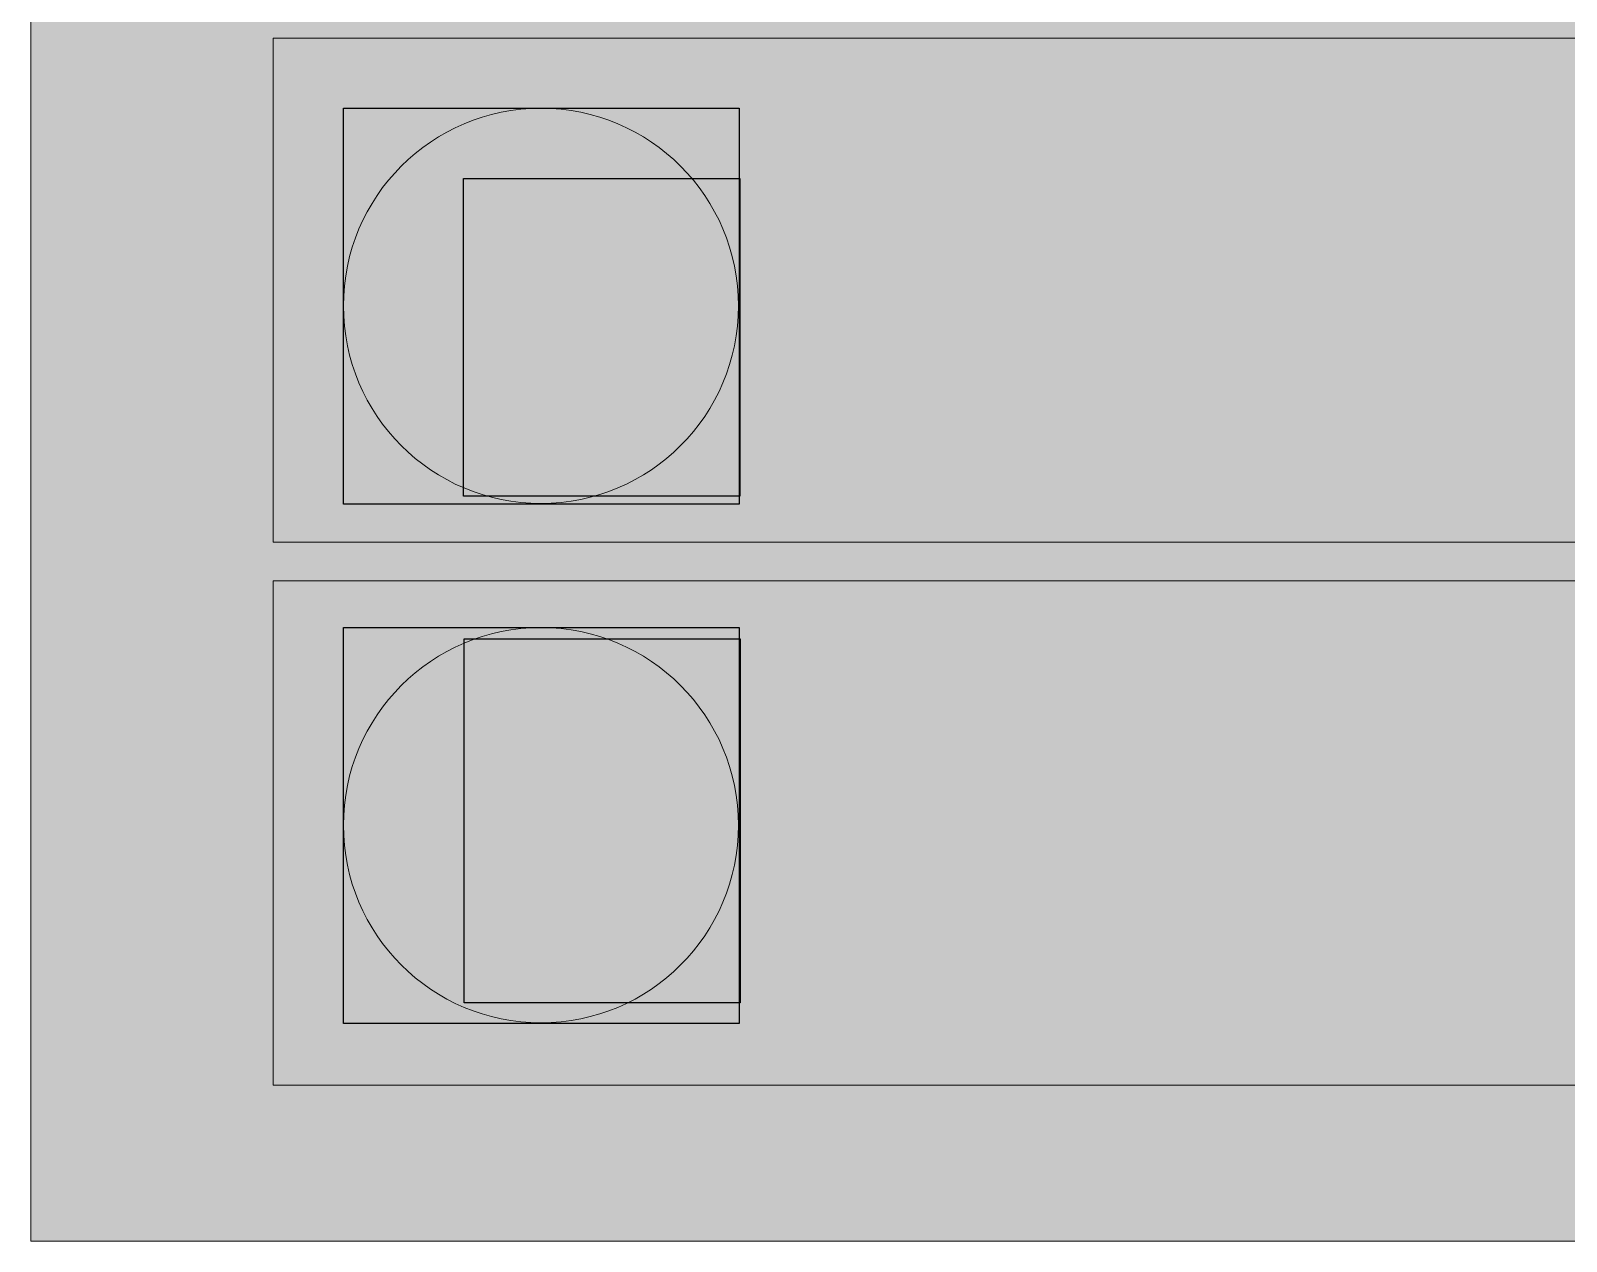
# Model space of a CAD drawing. Header units: inches. Extents: x -507 to 1392, y -754 to 68.
# Drawn here: x 1206.2 to 1286.2, y -374.8 to -311.7 of the extents above; entities that cross this region are included whole.
import ezdxf

# ---------------------------------------------------------------- set-up
doc = ezdxf.new("R2010")
doc.units = ezdxf.units.IN
doc.header["$MEASUREMENT"] = 0
doc.layers.add('back', color=7, linetype='Continuous')
picture_1 = doc.add_image_def('image31.png', size_in_pixel=(60, 69))
picture_2 = doc.add_image_def('image32.png', size_in_pixel=(86, 86))
picture_3 = doc.add_image_def('image33.png', size_in_pixel=(60, 79))
picture_4 = doc.add_image_def('image34.png', size_in_pixel=(86, 86))

# ---------------------------------------------------------------- blocks, each defined once
blk = doc.blocks.new('block 91')
at = {"layer": 'back', "true_color": 0x326699}
h = blk.add_hatch(color=165, dxfattribs=at)
h.dxf.hatch_style = 2
edge = h.paths.add_edge_path()
edge.add_spline(control_points=[(1243.08, -326.002), (1243.08, -320.313), (1238.468, -315.701), (1232.779, -315.701), (1227.09, -315.701), (1222.478, -320.313), (1222.478, -326.002), (1222.478, -331.691), (1227.09, -336.303), (1232.779, -336.303), (1238.468, -336.303), (1243.08, -331.691), (1243.08, -326.002)], knot_values=[0, 0, 0, 0, 1, 1, 1, 2, 2, 2, 3, 3, 3, 4, 4, 4, 4], degree=3, periodic=1)
at = {"layer": 'back', "lineweight": 0}
blk.add_open_spline([(1243.08, -326.002), (1243.08, -320.313), (1238.468, -315.701), (1232.779, -315.701), (1227.09, -315.701), (1222.478, -320.313), (1222.478, -326.002), (1222.478, -331.691), (1227.09, -336.303), (1232.779, -336.303), (1238.468, -336.303), (1243.08, -331.691), (1243.08, -326.002)], degree=3, knots=[0, 0, 0, 0, 1, 1, 1, 2, 2, 2, 3, 3, 3, 4, 4, 4, 4], dxfattribs=at)
blk = doc.blocks.new('block 90')
at = {"layer": 'back'}
blk.add_blockref('block 91', (0, 0), dxfattribs=at)
blk = doc.blocks.new('block 92')
at = {"layer": 'back'}
image = blk.add_image(picture_2, insert=(1222.478, -336.341), size_in_units=(20.64, 20.64), dxfattribs=at)
blk = doc.blocks.new('block 89')
at = {"layer": 'back'}
for name in ['block 90', 'block 92']:
    blk.add_blockref(name, (0, 0), dxfattribs=at)
image = blk.add_image(picture_1, insert=(1228.742, -335.923), size_in_units=(14.4, 16.56), dxfattribs=at)
blk = doc.blocks.new('block 95')
at = {"layer": 'back'}
image = blk.add_image(picture_4, insert=(1222.478, -363.414), size_in_units=(20.64, 20.64), dxfattribs=at)
blk = doc.blocks.new('block 94')
at = {"layer": 'back'}
blk.add_blockref('block 95', (0, 0), dxfattribs=at)
blk = doc.blocks.new('block 93')
at = {"layer": 'back', "true_color": 0x326699}
h = blk.add_hatch(color=165, dxfattribs=at)
h.dxf.hatch_style = 2
edge = h.paths.add_edge_path()
edge.add_spline(control_points=[(1243.08, -353.075), (1243.08, -347.386), (1238.469, -342.774), (1232.779, -342.774), (1227.09, -342.774), (1222.478, -347.386), (1222.478, -353.075), (1222.478, -358.764), (1227.09, -363.376), (1232.779, -363.376), (1238.469, -363.376), (1243.08, -358.764), (1243.08, -353.075)], knot_values=[0, 0, 0, 0, 1, 1, 1, 2, 2, 2, 3, 3, 3, 4, 4, 4, 4], degree=3, periodic=1)
at = {"layer": 'back', "lineweight": 0}
blk.add_open_spline([(1243.08, -353.075), (1243.08, -347.386), (1238.469, -342.774), (1232.779, -342.774), (1227.09, -342.774), (1222.478, -347.386), (1222.478, -353.075), (1222.478, -358.764), (1227.09, -363.376), (1232.779, -363.376), (1238.469, -363.376), (1243.08, -358.764), (1243.08, -353.075)], degree=3, knots=[0, 0, 0, 0, 1, 1, 1, 2, 2, 2, 3, 3, 3, 4, 4, 4, 4], dxfattribs=at)
at = {"layer": 'back'}
blk.add_blockref('block 94', (0, 0), dxfattribs=at)
image = blk.add_image(picture_3, insert=(1228.769, -362.323), size_in_units=(14.4, 18.96), dxfattribs=at)
blk = doc.blocks.new('block 84')
at = {"layer": 'back', "true_color": 0x678aa5}
h = blk.add_hatch(color=145, dxfattribs=at)
h.dxf.hatch_style = 2
h.paths.add_polyline_path([(1385.339, -374.761), (1206.172, -374.761), (1206.172, -265.261), (1385.339, -265.261)])
at = {"layer": 'back', "true_color": 0xb7cddc}
h = blk.add_hatch(color=9, dxfattribs=at)
h.dxf.hatch_style = 2
h.paths.add_polyline_path([(1369.339, -338.327), (1218.811, -338.327), (1218.811, -312.039), (1369.339, -312.039)])
h = blk.add_hatch(color=9, dxfattribs=at)
h.dxf.hatch_style = 2
h.paths.add_polyline_path([(1369.339, -366.624), (1218.811, -366.624), (1218.811, -340.337), (1369.339, -340.337)])
at = {"layer": 'back', "lineweight": 0}
for points in [[(1385.339, -374.761), (1206.172, -374.761), (1206.172, -265.261), (1385.339, -265.261), (1385.339, -374.761)], [(1369.339, -338.327), (1218.811, -338.327), (1218.811, -312.039), (1369.339, -312.039), (1369.339, -338.327)], [(1369.339, -366.624), (1218.811, -366.624), (1218.811, -340.337), (1369.339, -340.337), (1369.339, -366.624)]]:
    blk.add_lwpolyline(points, dxfattribs=at)
at = {"layer": 'back'}
for name in ['block 89', 'block 93']:
    blk.add_blockref(name, (0, 0), dxfattribs=at)

msp = doc.modelspace()

# ---------------------------------------------------------------- block references
at = {"layer": 'back'}
msp.add_blockref('block 84', (0, 0), dxfattribs=at)

doc.saveas('drawing.dxf')
